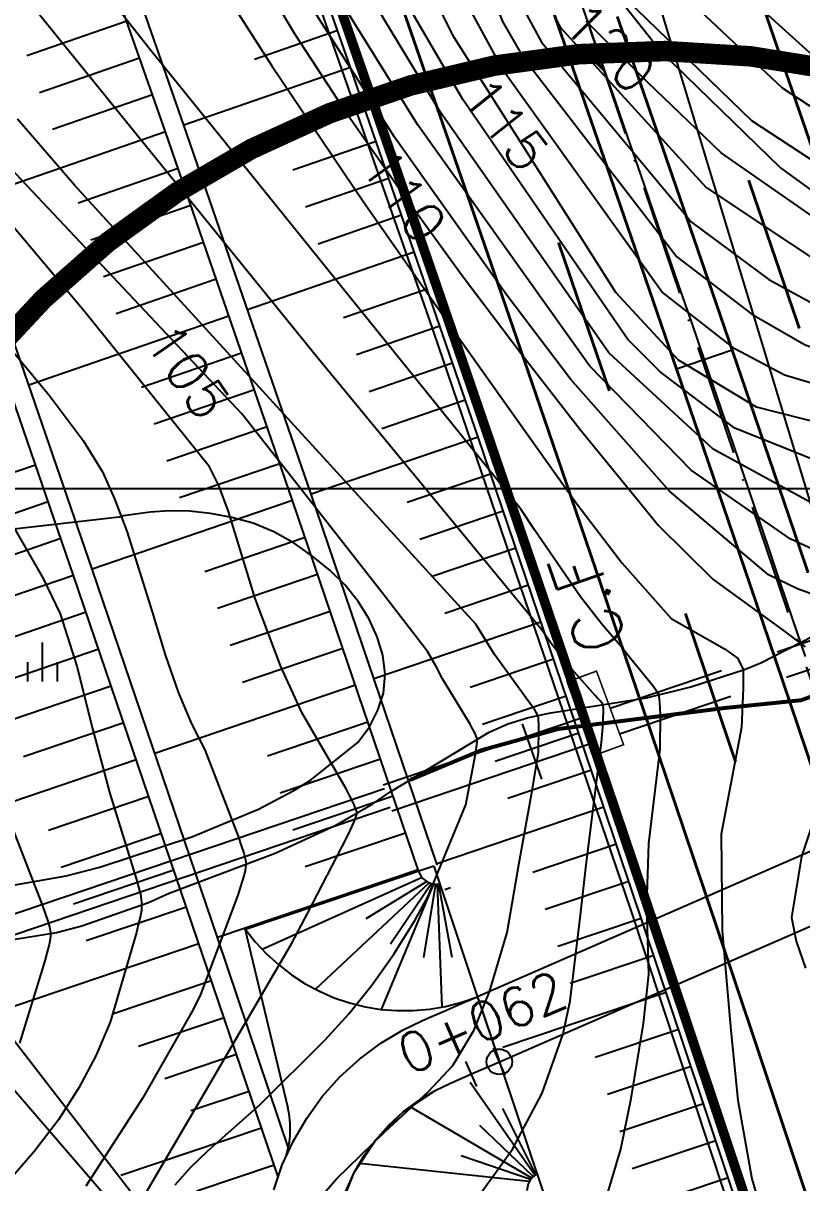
# Model space of a CAD drawing. Extents: x 217521 to 218543, y 254603 to 255798.
# Drawn here: x 217821.9 to 217861.7, y 255410.5 to 255469.7 of the extents above; entities that cross this region are included whole.
import ezdxf
from ezdxf.enums import TextEntityAlignment as Align

# ---------------------------------------------------------------- set-up
doc = ezdxf.new("R2010")
doc.units = 0
doc.header["$LTSCALE"] = 12
doc.header["$MEASUREMENT"] = 0
for name, pattern in [('A-DASHD01', [0.75, 0.5, -0.25]), ('A-ISONS10', [0.7086600000000001, 0.47244, -0.11811, 0, -0.11811]), ('CONTIN', [1000.001, 1000, -0.001]), ('DASHED', [0.75, 0.5, -0.25]), ('HIDDENX2', [0.75, 0.5, -0.25])]:
    doc.linetypes.add(name, pattern=pattern)
doc.layers.get('0').update_dxf_attribs({"linetype": 'CONTINUOUS'})
for name, color, linetype in [('BA003', 166, 'CONTINUOUS'), ('CA-ALGN-CNTR-광양', 2, 'CONTINUOUS'), ('CA-ALGN-CNTR-부체10', 2, 'CONTINUOUS'), ('CA-ALGN-STSM-광양', 2, 'CONTINUOUS'), ('CA-ALGN-STSM-부체10', 2, 'CONTINUOUS'), ('CA-ALGN-SUBL-광양', 1, 'CONTINUOUS'), ('CA-ALGN-TEXT-부체10', 3, 'CONTINUOUS'), ('CA-BORD-ROAD', 7, 'CONTINUOUS'), ('CA0011', 42, 'CONTINUOUS'), ('CAA001', 252, 'CONTINUOUS'), ('CAA002', 251, 'CONTINUOUS'), ('CD-BOXC-BOTH', 4, 'CONTINUOUS'), ('CD-BOXC-PATH', 4, 'CONTINUOUS'), ('CD-CHNL-DRIV', 3, 'CONTINUOUS'), ('CD-DRAN-CHMB', 3, 'CONTINUOUS'), ('CD-DRAN-PIPD', 3, 'A-DASHD01'), ('CD-DRAN-WALL', 4, 'CONTINUOUS'), ('CD-SDLM-TYP3', 4, 'H-DICHM03'), ('CD-SDLV-TYP1', 4, 'H-DICHV01'), ('CD-TEXT', 3, 'CONTINUOUS'), ('CE-SLOP-BORD', 4, 'CONTINUOUS'), ('CE-SLOP-FILL', 1, 'CONTINUOUS'), ('CM-LANE-WHIC', 7, 'CONTINUOUS'), ('CM-LANE-WHID', 7, 'A-DASHD01'), ('CM-SFTY-GRAL', 3, 'E-FACLN05'), ('CM-SFTY-GWAL', 4, 'A-ISONS10'), ('CV-GRID-LINE', 1, 'CONTINUOUS'), ('CZ-HIDL', 2, 'A-DASHD01'), ('DA001', 36, 'DASHED'), ('DAA002', 74, 'CONTINUOUS'), ('ZD002', 29, 'CONTINUOUS')]:
    doc.layers.add(name, color=color, linetype=linetype)
doc.styles.add('GHS', font='ROMANS', dxfattribs={"bigfont": 'WHGTXT.SHX'})
doc.styles.add('GTXT', font='romans.shx', dxfattribs={"bigfont": 'whgtxt.shx'})
doc.styles.add('RP2', font='ROMANS.shx', dxfattribs={"width": 0.9099999999999999, "height": 0.006200012400025, "bigfont": 'whgtxt.shx'})
doc.styles.get("Standard").update_dxf_attribs({"font": 'txt.shx', "bigfont": 'WHGTXT.SHX'})
doc.linetypes.add('E-FACLN05', pattern='A,1,[23,kscals.shx,S=0.075,R=0,X=0,Y=0],1', length=2)
doc.linetypes.add('H-DICHM03', pattern='A,0.9,[32,kscals.shx,S=0.1,R=0,X=0,Y=0],-0.333333,["M3",STANDARD,S=0.2,R=0,X=0,Y=-0.1],-0.416667', length=1.649999999999999)
doc.linetypes.add('H-DICHM03R', pattern='A,0.9,[32,kscals.shx,S=0.1,R=0,X=0,Y=0],-0.666667,["M3",STANDARD,S=0.2,R=180,X=0,Y=0.1],-0.083333', length=1.649999999999999)
doc.linetypes.add('H-DICHV01', pattern='A,0.9,[32,kscals.shx,S=0.1,R=360,X=0,Y=0],-0.333333,["V1",STANDARD,S=0.2,R=360,X=0,Y=-0.1],-0.416667', length=1.649999999999999)

# ---------------------------------------------------------------- blocks, each defined once
blk = doc.blocks.new('DAA002')
at = {"layer": 'DAA002'}
for points in [[(0, 1), (0, -1)], [(-0.75, 0), (-0.75, -1)], [(0.75, 0), (0.75, -1)]]:
    blk.add_lwpolyline(points, dxfattribs=at)
blk = doc.blocks.new('CASTAMS')
blk.add_line((0, -1.5), (0, 1.5))
at = {"style": 'GTXT', "flags": 1}
for tag, p in [('STA_DST', (0, -3.624746947281124)), ('XSEC_DAT', (0, -6.854719476030254))]:
    blk.add_attdef(tag, text='', height=2.5, dxfattribs=at).set_placement(p, align=Align.MIDDLE)
blk = doc.blocks.new('CDCBAS1')
at = {"const_width": 0.02}
blk.add_lwpolyline([(0, 0), (1, 0), (1, 1), (0, 1)], close=True, dxfattribs=at)
blk = doc.blocks.new('CASTAMM')
blk.add_line((0, -1.5), (0, 1.5))
blk.add_circle((0, 0), 1.3)
at = {"style": 'GTXT', "flags": 1}
for tag, p in [('STA_DST', (0, -3.624746947281124)), ('XSEC_DAT', (0, -6.854719476030254))]:
    blk.add_attdef(tag, text='', height=2.5, dxfattribs=at).set_placement(p, align=Align.MIDDLE)

msp = doc.modelspace()

# ---------------------------------------------------------------- linework, layer by layer
at = {"layer": 'BA003', "const_width": 0.2, "elevation": -159}
msp.add_lwpolyline([(217841.6779397767, 255431.0950779103), (217845.2996924023, 255432.6073023778), (217849.2314008767, 255433.6932801682), (217857.7196279484, 255434.7642352737), (217861.615913216, 255435.160850895), (217865.8920197136, 255436.7203751858), (217869.9281677085, 255438.4255765369), (217874.3931996814, 255440.0228076268), (217879.0737688915, 255441.9290877256), (217881.6169141034, 255443.0290680253), (217885.4195236522, 255444.9334308834), (217888.7041918499, 255447.0581461839), (217890.6445209741, 255448.0287447632), (217893.3360357035, 255448.7860487301), (217895.1250151331, 255448.868517007)], dxfattribs=at)
at = {"layer": 'BA003', "elevation": -159}
msp.add_lwpolyline([(217820.998928297, 255422.8848884847), (217823.634363297, 255423.3063284846), (217824.926773297, 255423.6507414846), (217828.3407322969, 255424.8475854846), (217829.3937482969, 255425.3118354846), (217834.787295297, 255427.3494134847), (217837.856540297, 255428.7709144846), (217839.770757297, 255429.8744554846), (217840.638315297, 255430.4671894847), (217845.7062642969, 255433.5280124846), (217846.6633672969, 255433.9625004846), (217847.7110352969, 255434.2875894846), (217848.846979297, 255434.5106564847), (217853.732926297, 255435.2907154846), (217855.987518297, 255435.8447194847), (217858.728044297, 255436.7355384846), (217859.553614297, 255437.0725944846), (217862.937321297, 255438.8100574846)], dxfattribs=at)
at = {"layer": 'CA-ALGN-CNTR-광양', "elevation": -159}
msp.add_lwpolyline([(217861.8383222969, 255437.3922904846), (217861.1966022969, 255439.2865504846), (217860.5540922969, 255441.1805304846), (217859.9107922969, 255443.0742504845), (217859.2667122969, 255444.9677004845), (217858.6218322969, 255446.8608804845), (217857.9761722969, 255448.7537904845), (217857.3297122969, 255450.6464404845), (217856.6824722969, 255452.5388104845), (217856.0344422968, 255454.4309204846), (217855.3856222969, 255456.3227504845), (217854.7360222969, 255458.2143104845), (217854.0856222969, 255460.1056104846), (217853.4344422969, 255461.9966304846), (217852.7824722969, 255463.8873804845), (217852.1297122969, 255465.7778504846), (217851.4761722969, 255467.6680604845), (217850.8218322968, 255469.5579904846), (217850.1667122969, 255471.4476504846)], dxfattribs=at)
at = {"layer": 'CA-ALGN-CNTR-부체10', "elevation": -159}
msp.add_lwpolyline([(217838.0892122969, 255409.2061504846), (217838.8294422969, 255411.0605304846), (217839.923322297, 255412.7308904846), (217841.3272522969, 255414.1506404846), (217842.985252297, 255415.2631604846), (217843.700382297, 255415.6097104846), (217844.8048922969, 255416.0917504846), (217846.225372297, 255416.7116904846), (217846.2254022969, 255416.7117004846)], dxfattribs=at)
at = {"layer": 'CA-ALGN-SUBL-광양', "linetype": 'Continuous', "elevation": -159}
msp.add_lwpolyline([(217903.4319709328, 255308.7264660488), (217833.3843980504, 255540.0851085741)], dxfattribs=at)
at = {"layer": 'CA-BORD-ROAD', "const_width": 0.5, "elevation": -159}
msp.add_lwpolyline([(217859.0064822969, 255409.0511304845), (217858.3765722969, 255410.9442104845), (217857.7458722969, 255412.8370204846), (217857.1143822969, 255414.7295704845), (217856.4821022969, 255416.6218604846), (217856.1656722969, 255417.5679104845), (217855.8490422969, 255418.5138904845), (217855.2151922969, 255420.4056504846), (217854.5805422968, 255422.2971404845), (217853.9451222969, 255424.1883704846), (217853.3089022969, 255426.0793404845), (217852.6718922969, 255427.9700404845), (217852.0341022969, 255429.8604704845), (217851.3955222969, 255431.7506404846), (217850.7561522969, 255433.6405404845), (217850.1160022969, 255435.5301804846), (217849.4750622969, 255437.4195504846), (217848.8333322969, 255439.3086504846), (217848.1908122969, 255441.1974904845), (217847.5475122969, 255443.0860504845), (217846.9034222969, 255444.9743504845), (217846.2585422969, 255446.8623804845), (217845.6128722969, 255448.7501404846), (217844.9664222969, 255450.6376304846), (217844.3191922969, 255452.5248604845), (217843.6711622969, 255454.4118104845), (217843.0223622969, 255456.2984904845), (217842.3727622969, 255458.1849004846), (217841.7223822969, 255460.0710504845), (217841.0712122969, 255461.9569104845), (217840.4192622969, 255463.8425104845), (217839.7665222969, 255465.7278404846), (217839.1130022969, 255467.6128904846), (217838.4586922969, 255469.4976804846), (217837.8035922969, 255471.3821904845)], dxfattribs=at)
at = {"layer": 'CA-BORD-ROAD', "elevation": -159}
msp.add_lwpolyline([(217834.7211171325, 255410.1739374274), (217835.1582777942, 255411.4510510111), (217835.7207469761, 255412.6781496919), (217836.4029184634, 255413.8429661155), (217837.1979593565, 255414.9338600462), (217838.0979474431, 255415.9399387998), (217839.0938935689, 255416.8511574582), (217840.1758196836, 255417.6583650619), (217841.317492123, 255418.3442772478), (217842.2366152181, 255418.7896817313), (217842.4883589334, 255418.8995575236), (217843.4049110223, 255419.2995629862), (217844.3214362389, 255419.6995645328), (217844.9694646357, 255419.9823785827), (217845.1186060823, 255420.0320923499)], dxfattribs=at)
at = {"layer": 'CA-BORD-ROAD', "linetype": 'CONTIN', "elevation": -159}
msp.add_lwpolyline([(217837.5716859336, 255406.4380695748), (217837.7011322969, 255407.2458004846), (217837.826322297, 255408.0269704847), (217837.8615222969, 255408.2328404846), (217838.0892122969, 255409.2061504846), (217838.4129322969, 255410.1518604846), (217838.8294422969, 255411.0605304846), (217839.3345922969, 255411.9230804847), (217839.923322297, 255412.7308904846), (217840.589762297, 255413.4758904846), (217841.3272522969, 255414.1506404846), (217842.128422297, 255414.7483804847), (217842.985252297, 255415.2631604846), (217843.700382297, 255415.6097104846), (217843.8883722969, 255415.6917604846), (217844.8048922969, 255416.0917504846), (217845.7214122969, 255416.4917504846), (217846.225372297, 255416.7116904846), (217846.2254022969, 255416.7117004846)], dxfattribs=at)
at = {"layer": 'CAA001'}
for points, elevation in [([(217833.8060814844, 255472.4841427659), (217835.792207047, 255469.1502966096), (217838.2554404845, 255465.3720260159), (217841.195781797, 255461.1493309846), (217844.3321805469, 255456.8340466409), (217847.3835862969, 255452.7780081096), (217850.349999047, 255448.9812153909), (217853.2314187969, 255445.4436684846), (217854.3421625686, 255444.0782510186), (217857.1222337404, 255441.3156925605), (217860.6741975461, 255438.7473477158), (217861.8220352789, 255437.886946419)], -49), ([(217877.7818241659, 255407.9569675433), (217879.8858356271, 255420.0884902523), (217880.5710199975, 255425.9093302518), (217882.455180579, 255435.8388894724), (217883.9968695215, 255440.9749178914), (217884.8533740936, 255444.5701411237), (217885.0246701862, 255446.7957578908), (217885.0246701862, 255447.9941489392), (217884.682078001, 255448.3365630773), (217883.9968695215, 255448.5077617985), (217881.7699962086, 255448.5077617985), (217878.5152981218, 255447.9941489392), (217866.5120925019, 255448.2886016252), (217859.3481212394, 255450.120191962), (217855.359875663, 255452.5117649694), (217852.1692840239, 255455.9662593135), (217847.1175320104, 255463.9381526425), (217843.9269403712, 255468.9870122957), (217842.3316566062, 255472.1757763056)], -44), ([(217865.9114738739, 255457.2609684253), (217857.534986455, 255463.0912582469), (217853.7954758241, 255466.6791186321), (217850.6542840011, 255469.818496469)], -39), ([(217829.6871381719, 255410.4312449847), (217830.4670137656, 255411.3161791097), (217831.3519722969, 255412.1689904847), (217834.0224722969, 255414.5379904846), (217837.3260877969, 255417.8119254846), (217838.5529792032, 255419.1601677346), (217839.7255379219, 255420.6264594846), (217840.8437639532, 255422.2108007346), (217841.907657297, 255423.9131914846), (217842.5776717921, 255425.1351318711), (217844.523259374, 255429.8236513602), (217845.0147055825, 255432.4125545299), (217845.0458661512, 255432.6301377968), (217845.0826853312, 255432.8872443529), (217845.0925119162, 255433.0361543554), (217845.0919313338, 255433.1336626563), (217845.0915160616, 255433.2018670494), (217845.0675241271, 255433.2678114411), (217845.0332114486, 255433.3620840454), (217844.9704758671, 255433.5022211824), (217844.8430055938, 255433.7370804995), (217844.7351291722, 255433.9358359628), (217843.3351451221, 255436.2575562711), (217843.0012793582, 255436.8857463035), (217842.5694336648, 255437.6475084054), (217840.3855594079, 255440.4702205886), (217836.5284684795, 255445.3958998483), (217833.0924926517, 255449.778512439), (217820.4688988337, 255463.1796458059)], -54), ([(217862.7785817522, 255430.6213855553), (217861.6307440193, 255427.1797970637), (217861.1257122962, 255424.0760466804), (217861.362097172, 255422.8705466721), (217861.831547797, 255421.4814564846)], -49)]:
    msp.add_lwpolyline(points, dxfattribs=dict(at, elevation=elevation))
at = {"layer": 'CAA002'}
for points, elevation in [([(217838.8510440216, 255542.1408745055), (217839.506895606, 255539.9506686419), (217841.6699351782, 255530.236689494), (217843.8600264225, 255510.0822586795), (217844.8084936499, 255506.1965700223), (217844.9050600782, 255505.7613564784), (217845.6912510126, 255502.9199610839), (217846.6306714345, 255499.9702478315), (217847.1525544098, 255498.1204620161), (217850.7966094731, 255489.2065891763), (217851.3106756905, 255488.0790788801), (217857.4754028994, 255472.368589408), (217862.2119652537, 255468.063414752), (217867.0184058596, 255464.9441413052), (217871.7247545514, 255463.5290521447), (217880.5292603969, 255461.6555330791), (217893.4947257455, 255459.8437818762), (217897.7241762825, 255457.8018227555), (217901.0393916188, 255454.9588145473), (217901.1589601598, 255454.7648050466), (217904.8730590583, 255449.6845985706)], -36), ([(217836.2492399279, 255541.1624500301), (217836.705151768, 255539.2895241092), (217841.6005600506, 255510.6014681859), (217842.6214765432, 255506.6480132548), (217842.953551125, 255505.3231103503), (217843.8499386067, 255502.2942222116), (217844.8854323235, 255499.17972338), (217845.4547476488, 255497.3089298812), (217849.09840875, 255488.4522647828), (217849.5405546321, 255487.4646761362), (217853.7499286632, 255474.8463811902), (217855.0770478528, 255471.6680553937), (217860.6529723208, 255466.4060292503), (217866.9984458265, 255462.258505193), (217875.6564923073, 255459.7961490942), (217892.2888242632, 255456.9995390569), (217896.5391795795, 255455.148993982), (217899.5545135707, 255452.9551023413), (217903.0483676823, 255448.4411789528), (217903.7118754236, 255447.1148813897)], -37), ([(217828.4080295163, 255538.2137144964), (217835.2702357551, 255506.8065709253), (217837.7723403661, 255498.6009344851), (217838.1257357089, 255497.8931261156), (217839.3630810147, 255494.1419530535), (217843.2460751563, 255483.7678074976), (217845.3091178136, 255476.320865655), (217847.5210162798, 255470.3121044223), (217848.3770971322, 255468.7452254067), (217856.0268238104, 255459.5503598047), (217859.9755374792, 255456.6320593879), (217864.7189270726, 255454.0383397726), (217879.1649527171, 255451.2669746266), (217886.6057170887, 255450.2915612923), (217886.9791335799, 255450.1726152786), (217890.6866058738, 255449.239889273), (217891.3561853993, 255448.9530888407), (217891.9301192949, 255448.188287688), (217892.0771420625, 255446.5677533542), (217891.7632490529, 255443.5803710283), (217888.5639532187, 255428.1442587489), (217882.6051617508, 255407.5888472581)], -41), ([(217829.5226834911, 255538.632886998), (217829.5697983541, 255538.3407281069), (217836.5788138778, 255507.1440751131), (217837.4405484001, 255504.0606850128), (217838.6943426358, 255500.370864522), (217839.5107973242, 255498.5223392727), (217844.5920018769, 255484.7895676544), (217846.7447406013, 255476.5067783837), (217848.6525704212, 255470.8313057828), (217849.3287174461, 255469.5061063859), (217856.7809051327, 255461.3208090259), (217865.3152004732, 255455.649654099), (217879.3815042489, 255452.3579165224), (217887.1898314203, 255451.000296387), (217889.7549050721, 255450.1777728206), (217892.4083775023, 255449.5266897053), (217893.4605696054, 255449.239889273), (217894.1301491308, 255448.9530888407), (217894.3214704488, 255448.7618885525), (217894.4171160786, 255448.3794879761), (217894.7997286562, 255447.3279030869), (217893.9542962397, 255442.5638354907), (217890.9142375288, 255427.2343083778), (217884.2129409457, 255407.4661404964)], -40), ([(217827.0549630957, 255537.7048855243), (217833.4952454913, 255508.5648293719), (217837.1118247965, 255496.6842769301), (217843.873495026, 255476.1349529263), (217846.3894621384, 255469.7929030616), (217847.4254768184, 255467.9843444275), (217855.2727424881, 255457.7799105837), (217859.1016911365, 255454.8600324139), (217861.7928173487, 255453.3100157387), (217864.1226536719, 255452.4270254463), (217866.6906658053, 255451.7280541626), (217880.7855318882, 255449.8781892798), (217884.7194883515, 255449.9402281118), (217887.9126421423, 255449.3354894171), (217888.8691585572, 255448.8574886966), (217889.347446823, 255448.3794879761), (217889.8257050304, 255446.7543022223), (217889.5689564662, 255444.5922034172), (217880.314170317, 255403.9527355755)], -42), ([(217878.8721322205, 255404.3913665767), (217882.2517986092, 255422.1956860361), (217886.6206733581, 255441.9106613101), (217886.9560956691, 255447.423503231), (217886.7647743511, 255448.2838878321), (217886.3821617735, 255448.8574886966), (217885.8082278779, 255449.0486889848), (217883.8904559797, 255449.1520945679), (217879.8538336355, 255448.9682699133), (217866.6013791536, 255450.0083278939), (217860.7689521494, 255451.7501027673), (217858.2278447939, 255453.0880054398), (217854.5186611658, 255456.0094613626), (217846.4738565046, 255467.2234634483), (217844.3121142817, 255471.2059323779), (217836.4789495605, 255493.2530187629), (217835.6273965096, 255495.8885522494), (217832.4410158295, 255507.0526579931), (217825.7079515322, 255537.1983335185)], -43), ([(217875.6257989546, 255408.3985276973), (217877.0003791736, 255418.9172079269), (217876.9554980698, 255424.7444315984), (217876.6052978664, 255426.5862562663), (217878.1415739939, 255436.1339900721), (217878.9815079491, 255439.1504893219), (217879.3513663482, 255444.316415069), (217879.2557207184, 255445.8460006787), (217878.9687537706, 255446.2284012551), (217878.0122072974, 255446.6108018314), (217876.0058149551, 255446.3218563737), (217865.3635711372, 255446.1927133683), (217858.2358551281, 255449.0483455199), (217854.4355409085, 255451.9184283327), (217852.7850224092, 255453.5671320632), (217844.3629111808, 255465.8222016753), (217840.8251541381, 255471.9040649821), (217834.1236871202, 255489.8248443777), (217832.9715661964, 255492.1729629559), (217830.6716097409, 255500.0695432986), (217829.2517245591, 255505.2542962097), (217822.5591984781, 255536.0142255135)], -45), ([(217871.6035247613, 255400.9574255195), (217871.3960114496, 255415.3762683672), (217868.9446375897, 255424.6012796728), (217868.6738536042, 255427.9401082955), (217869.2516286411, 255433.9783953537), (217869.6898351694, 255439.1537568509), (217869.211576962, 255440.6833424606), (217868.6376430663, 255441.4481436134), (217867.8724179111, 255441.6393439016), (217866.2479952403, 255441.9586279784), (217865.8641491453, 255441.9637325726), (217863.1853311748, 255442.4041450543), (217861.0656191878, 255443.3916674457), (217856.0113229055, 255446.9046526357), (217850.8259075406, 255452.2233719068), (217842.0442611607, 255464.5414400878), (217837.8121492019, 255471.3606423349), (217830.7435049649, 255488.1982874574), (217829.0297941469, 255492.0995081472), (217827.8602378797, 255494.9798180907), (217826.5729692256, 255498.9877800517), (217824.9467846464, 255504.1439801928), (217824.0754579804, 255507.0356580002), (217818.6812244848, 255534.5558894769)], -47), ([(217851.7025641172, 255409.8470235212), (217852.4157926942, 255412.2531862256), (217852.9507159126, 255414.8375842729), (217853.5747918104, 255418.6696217067), (217853.8422522291, 255421.1649004798), (217853.7530995499, 255424.729586502), (217853.8422522291, 255427.8486873724), (217854.4297850208, 255432.6631727999), (217854.4396052429, 255434.4506131643), (217854.4285993854, 255434.7266006308), (217854.4155923674, 255435.0527199533), (217854.3938491612, 255435.2389838799), (217854.3709418505, 255435.3593556099), (217854.354907479, 255435.4435502604), (217854.3329678635, 255435.484636119), (217854.3015940558, 255435.5433701852), (217854.2472491297, 255435.6295807004), (217854.1414979089, 255435.7719722526), (217854.0520023083, 255435.8924744524), (217852.9146835217, 255437.2870015118), (217852.4840538736, 255437.8347940087), (217851.4484210135, 255439.0362157829), (217850.3596919261, 255440.4396713295), (217848.0229450695, 255443.852683739), (217847.32558718, 255444.9069166665), (217833.0929266179, 255462.5632369132), (217828.3801745141, 255468.3947288323), (217824.7335085352, 255473.0487996264)], -51), ([(217826.880288754, 255407.7815320276), (217831.268987172, 255415.2656581722), (217835.6347106954, 255422.7604454846), (217836.4442077064, 255424.2787040783), (217838.4708741947, 255428.1872746113), (217838.6249692807, 255428.5206269442), (217838.8070526674, 255428.9145324068), (217838.8941062745, 255429.1481804666), (217838.939881248, 255429.3045365096), (217838.9718849126, 255429.4139076836), (217838.9343216411, 255429.5233501735), (217838.8805983775, 255429.6798071042), (217838.781400638, 255429.9127359223), (217838.5783384061, 255430.3037812121), (217838.4064894132, 255430.6347129369), (217836.1685126975, 255434.5046441789), (217835.0839703282, 255436.8796918753), (217833.7771567188, 255440.3523768831), (217832.4063538282, 255444.7844341253), (217831.9228140318, 255446.1111601158), (217831.4486108822, 255447.0759371412), (217825.0692295893, 255454.9929777208), (217817.8879091229, 255463.5159325859), (217811.8286323087, 255472.2631788125)], -55), ([(217873.4697737433, 255408.8400878511), (217874.1149227201, 255417.7459256015), (217873.8594835278, 255419.3937280391), (217872.8705182652, 255423.3082750565), (217871.9139717919, 255426.749863548), (217871.9139717919, 255428.9486501664), (217871.7942193755, 255435.8077851992), (217871.8898950636, 255437.337370809), (217872.3681532711, 255439.3449571391), (217873.1333784263, 255441.5437437575), (217873.1333784263, 255442.5953453425), (217872.9420871667, 255443.1689295113), (217871.8898950636, 255443.6469302317), (217868.444733786, 255444.0560020516), (217864.2150497724, 255444.0968251115), (217857.1235890168, 255447.9764990778), (217851.8054649749, 255452.895251985), (217843.2035861708, 255465.1818208816), (217839.31865167, 255471.6323536585)], -46), ([(217832.309365161, 255471.1583123518), (217834.6294275689, 255467.5316790378), (217839.2998234055, 255460.5870243215), (217843.6999741717, 255454.2934794664), (217850.1845129386, 255445.1912084719), (217852.4943658956, 255442.1572957199), (217854.9849036945, 255439.3241196043), (217857.7089124966, 255437.7913462749), (217858.378492022, 255437.3133455544), (217858.6654589698, 255436.7397446899), (217858.6654589698, 255435.7837599447), (217858.56981334, 255433.7761736146), (217857.5469642095, 255428.326464653), (217857.5867099964, 255423.392829444), (217858.0324805355, 255418.3131526237), (217858.3890936336, 255414.7484666014), (217859.1023245915, 255410.7381954274), (217859.993860908, 255407.7082122284)], -50), ([(217869.7649327263, 255405.6562371748), (217868.6537372015, 255414.3110078517), (217865.3916619871, 255422.9226673131), (217864.8528421871, 255425.670505013), (217864.7081314731, 255428.6170343101), (217865.0893571869, 255435.1192848375), (217865.3612542241, 255436.835344834), (217865.0742872763, 255438.6517475718), (217864.0220951732, 255439.703332461), (217863.256870018, 255440.1813331814), (217861.4394227013, 255440.8505341901), (217859.9581116082, 255441.5602512476), (217854.8990567941, 255445.8328061937), (217849.8463501063, 255451.5514918286), (217846.614988341, 255455.8352630958), (217840.8849361507, 255463.9010592941), (217836.3056467338, 255471.0889310113)], -48), ([(217852.6786928063, 255470.9675213794), (217859.0939793879, 255464.7486437486), (217866.9784857934, 255459.5728690808), (217875.2433396332, 255457.164423299), (217891.0829227809, 255454.1552962377), (217895.3541828763, 255452.4961652085), (217897.7877239804, 255451.0781251604), (217899.3364034718, 255449.7051677948), (217899.8340493069, 255448.7104321005), (217900.0828722245, 255447.5499238197), (217899.5400360026, 255443.6921723159), (217898.8806965678, 255441.9094926377), (217895.6458173494, 255427.1817701304), (217891.5189122462, 255416.2430274762), (217891.1852628782, 255415.0166009159), (217889.0508401719, 255408.5550610846)], -38), ([(217844.3919563222, 255408.7776178748), (217846.8882599131, 255412.2531862256), (217848.4038745082, 255415.1049356844), (217849.4737185642, 255418.1349188835), (217849.8303340431, 255419.8281434218), (217850.3652572616, 255424.1948836788), (217850.6327176803, 255426.6010463832), (217851.0784882195, 255430.1657324054), (217851.4356955108, 255433.0099131862), (217851.517536855, 255433.9805662332), (217851.5278005521, 255434.245194881), (217851.5399266936, 255434.5578922579), (217851.5331704756, 255434.7375681515), (217851.520339477, 255434.854349317), (217851.5113535538, 255434.9360334112), (217851.4806154083, 255434.9791722187), (217851.4366624118, 255435.0408395862), (217851.3627931107, 255435.1301457551), (217851.2227493443, 255435.2753176444), (217851.1042327243, 255435.3981726031), (217849.8042716565, 255436.878742532), (217848.9127349994, 255437.9927047286), (217848.3562819071, 255438.7907665402), (217836.9080196908, 255452.6945505751), (217822.5452341026, 255470.4132676064)], -52), ([(217837.3774405219, 255410.1150553909), (217837.9247647181, 255410.7317598173), (217840.3800381361, 255413.1443581318), (217842.6088813083, 255415.1940517531), (217843.8570331038, 255416.5308104139), (217844.9268795406, 255418.3131526237), (217845.7292631779, 255420.2737301762), (217846.6207994943, 255423.3037117725), (217847.244875392, 255426.8683977948), (217847.8689512898, 255430.3439661456), (217848.2158338389, 255432.4813634148), (217848.2387218148, 255433.7668846928), (217848.2340102054, 255433.9378716951), (217848.2284415171, 255434.1399177164), (217848.2163969797, 255434.2554259523), (217848.2031293238, 255434.3301398267), (217848.193841927, 255434.3823989352), (217848.1598998497, 255434.4455994465), (217848.1113625048, 255434.5359473572), (217848.0273441902, 255434.6685306512), (217847.8639436406, 255434.8874562942), (217847.7256603221, 255435.0727272639), (217845.9706666499, 255437.5025618108), (217845.0231005855, 255439.0352335419), (217824.5646474751, 255461.4414962772), (217821.6472375424, 255464.8058166118)], -53), ([(217820.757590669, 255453.7461639114), (217823.258658504, 255450.7314082854), (217825.0021758019, 255448.4232236067), (217825.9881425626, 255446.8216098753), (217826.6014751925, 255445.4383553567), (217827.2270900977, 255443.7852483166), (217828.5151667345, 255439.6694766722), (217829.1758077189, 255437.4834865823), (217829.8450894845, 255435.5809930003), (217830.5230120314, 255433.9619959261), (217831.2095753594, 255432.6264953596), (217832.9196200067, 255428.1729956935), (217833.0452713582, 255427.795433514), (217833.193744009, 255427.3492878818), (217833.2592526947, 255427.0871843197), (217833.2896517191, 255426.9132938871), (217833.3108986695, 255426.7916593226), (217833.288129948, 255426.6534605496), (217833.2555521437, 255426.4558894348), (217833.1841158545, 255426.1578767349), (217833.0205900852, 255425.6502030264), (217832.8821993022, 255425.2205711067), (217830.9912832449, 255420.1503933857), (217830.5872671836, 255419.3505259065), (217828.0381141875, 255414.8672236878), (217825.1427007657, 255410.3715338323)], -56), ([(217821.1986720645, 255444.4481421829), (217822.9656514029, 255441.3807485928), (217823.836383711, 255439.5655420432), (217824.673562713, 255436.8970948118), (217825.4946645469, 255433.6482052346), (217826.3586289688, 255430.3980595042), (217827.7082982404, 255426.0624842646), (217827.8043666248, 255425.6961111159), (217827.9178827709, 255425.2631871674), (217827.9639442684, 255425.0101902087), (217827.982096357, 255424.8431469028), (217827.9947775474, 255424.7263028722), (217827.9836079069, 255424.6031001262), (217827.9676155793, 255424.4269658102), (217827.9238521598, 255424.1598541592), (217827.8124503701, 255423.7021312298), (217827.7181711893, 255423.3147712539), (217826.3785234114, 255418.7268793446), (217825.648815297, 255417.0098239846), (217824.7813668751, 255415.3781534846), (217823.7396411094, 255413.7558479846), (217822.5236380001, 255412.1429074846), (217821.133357547, 255410.5393319846)], -57), ([(217821.1140336534, 255429.3685753608), (217822.8828999221, 255424.8094759427), (217823.0308076063, 255424.3863737855), (217823.2055790282, 255423.886415874), (217823.2837960859, 255423.5923307417), (217823.320977267, 255423.397001237), (217823.3469661384, 255423.2603699774), (217823.333338515, 255423.1383682637), (217823.3138323697, 255422.9639514725), (217823.2648938124, 255422.6998476686), (217823.1449106157, 255422.2480313646), (217823.0433692151, 255421.8656700765), (217821.7482801215, 255417.6686572717)], -58)]:
    msp.add_lwpolyline(points, dxfattribs=dict(at, elevation=elevation))
at = {"layer": 'CD-BOXC-BOTH', "elevation": -159}
msp.add_lwpolyline([(217843.7319906188, 255425.5829967965), (217843.4472151433, 255425.488635166)], dxfattribs=at)
at = {"layer": 'CD-BOXC-PATH', "elevation": -159}
msp.add_lwpolyline([(217879.046815298, 255431.0357726217), (217877.9238472969, 255434.3644754846), (217845.1115942027, 255420.029755059), (217846.226154514, 255416.7119512234), (217879.0468153023, 255431.0357726088)], dxfattribs=at)
at = {"layer": 'CD-CHNL-DRIV', "elevation": -159, "flags": 128}
for points in [[(217814.1966818711, 255421.791583889), (217840.366136581, 255430.650980583)], [(217814.8307941012, 255420.9505055165), (217840.6662655452, 255429.6968356497)]]:
    msp.add_lwpolyline(points, dxfattribs=at)
at = {"layer": 'CD-DRAN-CHMB'}
for p, q in [((217840.3076114331, 255430.8370388449, -159), (217850.3615558212, 255434.2409180573, -159)), ((217840.7390615091, 255429.515608624, -159), (217850.8308414309, 255432.9361556328, -159))]:
    msp.add_line(p, q, dxfattribs=at)
at = {"layer": 'CD-DRAN-CHMB', "elevation": -159, "flags": 128}
msp.add_lwpolyline([(217848.395218296, 255431.1275721738), (217847.4001670006, 255433.9577440625)], dxfattribs=at)
at = {"layer": 'CD-DRAN-PIPD'}
for p, q in [((217851.870329061, 255434.7510825055, -159), (217885.5786342657, 255446.1630727445, -159)), ((217852.3533092617, 255433.4495715747, -159), (217886.026000719, 255444.8470308475, -159))]:
    msp.add_line(p, q, dxfattribs=at)
at = {"layer": 'CD-DRAN-WALL'}
msp.add_lwpolyline([(217842.8779465963, 255426.6905012998), (217844.9830669812, 255420.4156956949), (217846.3504096197, 255416.3388564357), (217848.4545298453, 255410.0637153782)], dxfattribs=at)
at = {"layer": 'CD-SDLM-TYP3', "linetype": 'H-DICHM03R', "elevation": -159, "flags": 128}
msp.add_lwpolyline([(217837.0335170322, 255541.457382272), (217838.023199536, 255534.4295244728), (217839.0932562923, 255526.1005872659), (217839.2255618284, 255518.7562460739), (217839.7095872403, 255508.7457215322), (217839.1588421412, 255501.1391754854), (217839.8551207233, 255496.7004589356), (217841.4285660161, 255489.739858069), (217845.1808824025, 255481.7556280034), (217848.2152980941, 255476.1787399685), (217854.5064973732, 255468.2060307079), (217860.5612920002, 255462.3252523117), (217865.5671337622, 255458.6887548063), (217870.2033665993, 255455.6302568795), (217873.4280064542, 255453.4972503054), (217876.7710300177, 255452.3155115375)], dxfattribs=at)
at = {"layer": 'CD-SDLV-TYP1', "elevation": -159, "flags": 128}
msp.add_lwpolyline([(217832.5782358396, 255402.3778792997), (217819.8612084456, 255417.1139163181), (217813.8481966473, 255419.6688713804)], dxfattribs=at)
at = {"layer": 'CE-SLOP-BORD', "linetype": 'CONTIN'}
for p, q in [((217838.6406173784, 255467.4489571338, -159), (217832.0628873783, 255486.2824871338, -159)), ((217830.137762297, 255464.4992004845, -159), (217823.5723922969, 255483.2973404845, -159)), ((217829.1930022969, 255464.1714404846, -159), (217822.629012297, 255482.9656504845, -159)), ((217845.1398073784, 255448.5881671338, -159), (217838.6406173784, 255467.4489571338, -159)), ((217836.6247422969, 255445.6738704845, -159), (217830.137762297, 255464.4992004845, -159)), ((217835.6786222969, 255445.3500604846, -159), (217829.1930022969, 255464.1714404846, -159)), ((217824.5144122969, 255441.5290104845, -159), (217818.044802297, 255460.3039104845, -159)), ((217851.5603673784, 255429.7004771338, -159), (217845.1398073784, 255448.5881671338, -159)), ((217842.085772297, 255426.5018104845, -159), (217835.6786222969, 255445.3500604846, -159)), ((217843.0332322969, 255426.8216804845, -159), (217836.6247422969, 255445.6738704845, -159)), ((217834.9478633176, 255410.8363498044, -159), (217824.5144122969, 255441.5290104845, -159)), ((217842.8779465963, 255426.6905012998, -159), (217833.2867771922, 255423.4668869943, -159)), ((217842.1091947553, 255426.4321220092, -159), (217842.085772297, 255426.5018104845, -159)), ((217843.0573427856, 255426.7499450314, -159), (217843.0332322969, 255426.8216804845, -159)), ((217833.2497012216, 255423.5186570454, -159), (217835.4402981097, 255414.3655474668, -159)), ((217859.7893373784, 255405.1067671338, -159), (217857.9021673785, 255410.7861871338, -159))]:
    msp.add_line(p, q, dxfattribs=at)
at = {"layer": 'CE-SLOP-BORD', "linetype": 'CONTIN', "elevation": -159}
for points in [[(217835.5000688799, 255412.1967121139), (217831.8531922969, 255423.0471804846), (217825.4605322969, 255441.8528204846), (217818.9895722969, 255460.6316704846), (217812.440412297, 255479.3833804846), (217805.8131922969, 255498.1076504846), (217802.4703322969, 255507.4593904846), (217800.7916022969, 255512.1326404846), (217800.623462297, 255512.5998704846), (217799.1080022969, 255516.8041404846), (217797.588602297, 255521.0069904846), (217796.4041222969, 255524.2748904846), (217795.7942321127, 255525.9490948463)], [(217857.9021673785, 255410.7861871338), (217856.6401173784, 255414.5711571338), (217855.6915073785, 255417.4091871337), (217851.5603673784, 255429.7004771338)], [(217833.2337512583, 255402.5723063074), (217820.3983618379, 255419.1799047782)]]:
    msp.add_lwpolyline(points, dxfattribs=at)
at = {"layer": 'CE-SLOP-BORD', "linetype": 'CONTIN'}
for centre, radius, start, end in [((217843.0260677959, 255426.7416683049, -159), 0.9677164262801468, 198.6552401736556, 279.1831529630806), ((217841.399235214, 255429.3159180735, -159), 10.001156919139, 215.4265649690206, 291.8324764855059), ((217830.7584878906, 255413.2894396072, -159), 4.803889575356386, 342.6075224818345, 12.94452939026363), ((217848.6356336071, 255410.1246819968, -159), 1.000000281806164, 119.5532478239489, 198.4285010215792)]:
    msp.add_arc(centre, radius, start, end, dxfattribs=at)
at = {"layer": 'CE-SLOP-FILL', "linetype": 'CONTIN'}
for p, q in [((217827.223402297, 255469.8108004846, -159), (217822.1237022969, 255468.0351004845, -159)), ((217837.9828422969, 255469.3323904846, -159), (217833.731952297, 255467.8559104845, -159)), ((217827.8799022969, 255467.9311104846, -159), (217822.7795122969, 255466.1573904845, -159)), ((217838.6406222969, 255467.4490204845, -159), (217830.137762297, 255464.4992004845, -159)), ((217828.5364322969, 255466.0513204845, -159), (217823.4353722969, 255464.2795404846, -159)), ((217839.290532297, 255465.5629504845, -159), (217835.0384522969, 255464.0899304846, -159)), ((217829.1930022969, 255464.1714404846, -159), (217818.9895722969, 255460.6316704846, -159)), ((217839.9404522969, 255463.6768804846, -159), (217835.6877222969, 255462.2057204845, -159)), ((217829.841462297, 255462.2895604845, -159), (217824.7389622969, 255460.5219404846, -159)), ((217840.5903622969, 255461.7908104845, -159), (217836.337012297, 255460.3214804846, -159)), ((217830.489952297, 255460.4076204845, -159), (217825.386682297, 255458.6422204846, -159)), ((217841.2402822969, 255459.9047404846, -159), (217836.9863022969, 255458.4372104846, -159)), ((217831.1384622969, 255458.5256204846, -159), (217826.0344322969, 255456.7624204846, -159)), ((217841.890202297, 255458.0186604845, -159), (217833.3810122969, 255455.0871704845, -159)), ((217831.7869922969, 255456.6435604846, -159), (217826.6822122969, 255454.8825304845, -159)), ((217842.5401222969, 255456.1325804845, -159), (217838.2849222969, 255454.6685904846, -159)), ((217832.4355422969, 255454.7614504846, -159), (217822.2245122969, 255451.2436604845, -159)), ((217843.1900422969, 255454.2465004846, -159), (217838.934252297, 255452.7842504845, -159)), ((217833.0841222969, 255452.8792804846, -159), (217827.9778722969, 255451.1225004845, -159)), ((217843.8399722969, 255452.3604104845, -159), (217839.5835822969, 255450.8998704846, -159)), ((217833.732712297, 255450.9970504846, -159), (217828.6257522969, 255449.2423504846, -159)), ((217844.4898922969, 255450.4743204846, -159), (217840.2329222969, 255449.0154804845, -159)), ((217834.3813322969, 255449.1147704846, -159), (217829.2736622969, 255447.3621304846, -159)), ((217845.1398122969, 255448.5882304846, -159), (217836.6247422969, 255445.6738704845, -159)), ((217822.5730622969, 255447.1627104845, -159), (217817.4661022969, 255445.4080104846, -159)), ((217835.029972297, 255447.2324404845, -159), (217829.9216122969, 255445.4818204846, -159)), ((217845.7818822969, 255446.6994404846, -159), (217841.5238022969, 255445.2438304845, -159)), ((217823.2201422969, 255445.2849204846, -159), (217818.1124722969, 255443.5322704845, -159)), ((217835.6786222969, 255445.3500604846, -159), (217825.4605322969, 255441.8528204846, -159)), ((217846.4239422969, 255444.8106504846, -159), (217842.165312297, 255443.3566604845, -159)), ((217823.867252297, 255443.4070204846, -159), (217818.7588922969, 255441.6564004846, -159)), ((217836.3194922969, 255443.4647504845, -159), (217831.2098022969, 255441.7180204846, -159)), ((217847.0660022969, 255442.9218704846, -159), (217842.8068122969, 255441.4695304846, -159)), ((217824.5144122969, 255441.5290104845, -159), (217814.2963222969, 255438.0317704846, -159)), ((217836.9603322969, 255441.5795504846, -159), (217831.8499822969, 255439.8347504845, -159)), ((217847.7080622969, 255441.0330904845, -159), (217843.4482922969, 255439.5824504846, -159)), ((217825.1538722969, 255439.6478204846, -159), (217820.0441822969, 255437.9010904845, -159)), ((217837.6011322969, 255439.6944404846, -159), (217832.4901122969, 255437.9516304846, -159)), ((217848.3501122969, 255439.1443204846, -159), (217839.8293922969, 255436.2465104845, -159)), ((217825.7932622969, 255437.7668404845, -159), (217820.6829122969, 255436.0220504845, -159)), ((217838.2419122969, 255437.8094304846, -159), (217833.1301822969, 255436.0686604846, -159)), ((217848.9921722969, 255437.2555504846, -159), (217844.731202297, 255435.8084404845, -159)), ((217826.4325922969, 255435.8860704846, -159), (217821.3215622969, 255434.1432604845, -159)), ((217838.8826422969, 255435.9245404845, -159), (217828.6577822969, 255432.4471704845, -159)), ((217849.6342222969, 255435.3667904846, -159), (217845.3726322969, 255433.9215204846, -159)), ((217839.5233522969, 255434.0397504846, -159), (217834.410182297, 255432.3032204846, -159)), ((217827.0718522969, 255434.0055204846, -159), (217821.9601222969, 255432.2647404846, -159)), ((217850.276272297, 255433.4780304846, -159), (217846.0140422969, 255432.0346504845, -159)), ((217827.7110322969, 255432.1251904845, -159), (217817.4861622969, 255428.6478304846, -159)), ((217840.164012297, 255432.1550804845, -159), (217835.0501022969, 255430.4207504845, -159)), ((217850.9183222969, 255431.5892804845, -159), (217846.6554322969, 255430.1478504845, -159)), ((217828.3501322969, 255430.2451004845, -159), (217823.2369722969, 255428.5085704846, -159)), ((217840.8046422969, 255430.2705304845, -159), (217835.689952297, 255428.5384704846, -159)), ((217851.5603722969, 255429.7005404846, -159), (217843.0332322969, 255426.8216804845, -159)), ((217828.989162297, 255428.3652604846, -159), (217823.875252297, 255426.6309304846, -159)), ((217841.4452222969, 255428.3861004846, -159), (217836.329752297, 255426.6563804845, -159)), ((217852.1959522969, 255427.8095204846, -159), (217847.9319222969, 255426.3714304845, -159)), ((217829.6281022969, 255426.4856704846, -159), (217824.5134222969, 255424.7536204846, -159)), ((217842.085772297, 255426.5018104845, -159), (217831.8531922969, 255423.0471804846, -159)), ((217842.2813508462, 255426.1237105825, -159), (217834.1352044485, 255422.4415456106, -159)), ((217842.6470345578, 255425.8512701433, -159), (217836.8446412377, 255420.4120529896, -159)), ((217842.5323715898, 255425.9093587845, -159), (217839.4205942784, 255424.0126931497, -159)), ((217842.8593282452, 255425.7884248921, -159), (217840.202380384, 255419.3866342002, -159)), ((217842.7627900745, 255425.8104540851, -159), (217840.6675666193, 255422.7067528163, -159)), ((217842.9648321945, 255425.7758912691, -159), (217842.3526709014, 255422.0376519541, -159)), ((217843.0541350438, 255425.7743589896, -159), (217843.2977388988, 255419.4966093667, -159)), ((217843.1184593939, 255425.7783724654, -159), (217843.81007776, 255422.0531736188, -159)), ((217852.8315222969, 255425.9185204845, -159), (217848.567002297, 255424.4819004846, -159)), ((217830.266962297, 255424.6063504846, -159), (217825.1514922969, 255422.8766304845, -159)), ((217853.4670822969, 255424.0275304846, -159), (217849.2020222969, 255422.5925204845, -159)), ((217830.9057322969, 255422.7273104846, -159), (217820.3983618379, 255419.1799047782, -159)), ((217854.1026422969, 255422.1365704846, -159), (217849.8369822969, 255420.7033304845, -159)), ((217831.5456019775, 255420.8449704088, -159), (217826.5011683163, 255419.143683121, -159)), ((217854.7381922969, 255420.2456204845, -159), (217846.4001811911, 255417.4483813062, -159)), ((217832.1852587678, 255418.9632566043, -159), (217827.8304375095, 255417.4962096046, -159)), ((217855.3737422969, 255418.3547004845, -159), (217851.1066822969, 255416.9256304845, -159)), ((217832.8246771636, 255417.0822440976, -159), (217829.159586278, 255415.8490907936, -159)), ((217856.0077122969, 255416.4632404845, -159), (217851.7399822969, 255415.0362004846, -159)), ((217833.4638206745, 255415.2020402353, -159), (217830.4885931506, 255414.2023831234, -159)), ((217848.027764779, 255410.9187198118, -159), (217844.7302400545, 255415.6540994789, -159)), ((217856.6401222969, 255414.5712204846, -159), (217852.3717722969, 255413.1460104845, -159)), ((217847.8802096275, 255410.7799187286, -159), (217841.6812791771, 255414.4147742232, -159)), ((217848.0830658215, 255410.9581502962, -159), (217846.399951325, 255414.3256742733, -159)), ((217847.9564430515, 255410.8586443615, -159), (217845.2277908152, 255413.459466785, -159)), ((217834.1026386855, 255413.3227939143, -159), (217826.9261357897, 255410.9152107015, -159)), ((217857.271152297, 255412.6787204845, -159), (217853.002252297, 255411.2551704846, -159)), ((217847.8180211453, 255410.7004514177, -159), (217844.2866819528, 255411.9097614858, -159)), ((217834.7442946517, 255411.435199023, -159), (217830.7922725053, 255410.1116387643, -159)), ((217847.7531901038, 255410.5951009879, -159), (217839.0964871525, 255411.5165129456, -159)), ((217857.902172297, 255410.7862504846, -159), (217849.3631122969, 255407.9429504845, -159))]:
    msp.add_line(p, q, dxfattribs=at)
at = {"layer": 'CM-LANE-WHIC', "const_width": 0.15, "elevation": -159}
for points in [[(217862.3372372351, 255431.2287054845), (217861.6980818494, 255433.1231703225), (217861.0581367129, 255435.0173552433), (217860.4174010539, 255436.9112825202), (217859.7758764132, 255438.8049476), (217859.1335620211, 255440.6983327635), (217858.4904563473, 255442.5914625094), (217857.8465724487, 255444.4843178333), (217857.2018888016, 255446.3769032384), (217856.5564250085, 255448.2692198725), (217855.910161857, 255450.1612754407), (217855.2631178024, 255452.0530544512), (217854.6152851442, 255453.9445701834), (217853.9666619785, 255455.8358082043), (217853.3172594181, 255457.7267752553), (217852.6670575036, 255459.617481236), (217852.0160750774, 255461.5079094998), (217851.3643040552, 255463.3980644906), (217850.7117417256, 255465.2879440733), (217850.0584007971, 255467.1775603867), (217849.404260521, 255469.0668956272), (217848.7493389273, 255470.9559654584)], [(217861.8531785066, 255409.9976967688), (217861.2228651937, 255411.8919621586), (217860.5917633057, 255413.7859680315), (217859.9598750236, 255415.6797078504), (217859.327063043, 255417.5735825756), (217859.0105637123, 255418.5197987047), (217858.6938704237, 255419.4659680699), (217858.0594853332, 255421.3593106039), (217857.4244350054, 255423.2519757779), (217856.788595119, 255425.1444140888), (217856.1519754349, 255427.0365667667), (217855.5145671818, 255428.9284499365), (217854.8763725845, 255430.8200669852), (217854.2373894279, 255432.7114045246), (217853.5976132385, 255434.6024957403), (217852.9570529506, 255436.4933142247), (217852.3157041015, 255438.3838532047), (217851.6735578145, 255440.2741587746), (217851.0306418195, 255442.1641687072), (217850.3869272798, 255444.0539091225), (217849.7424318889, 255445.943386676), (217849.0971402161, 255447.8325980594), (217848.4510633012, 255449.7215494192), (217847.8042044821, 255451.6102217755), (217847.1565527153, 255453.4986274172), (217846.5081244554, 255455.3867574449), (217845.8588999384, 255457.2746212759), (217845.2088924492, 255459.1622183595), (217844.5581030995, 255461.0495264715), (217843.906516163, 255462.9365812276), (217843.2541573497, 255464.8233570318), (217842.6010023153, 255466.709846626), (217841.9470596359, 255468.5960928559), (217841.2923307219, 255470.4820628357)], [(217862.3119473877, 255462.9365328461), (217861.6595838006, 255464.8309719484), (217861.0064220757, 255466.7251600176), (217860.3524779392, 255468.6190414381), (217859.697745681, 255470.5126818059)], [(217861.9743361544, 255441.6626992463), (217861.330830736, 255443.5570057323), (217860.6865435443, 255445.4510466359), (217860.0414561024, 255447.3448174535), (217859.3955888084, 255449.2383170376), (217858.748920874, 255451.1315576828), (217858.1014738445, 255453.0245148812), (217857.4532354201, 255454.9172153535), (217856.8042075048, 255456.8096335322), (217856.1543989859, 255458.7017826763), (217855.5037898225, 255460.5936728861), (217854.8524011725, 255462.4852808081), (217854.2002211201, 255464.3766219985), (217853.5472523767, 255466.2676785924), (217852.8935022336, 255468.1584784511), (217852.2389514399, 255470.0489993779)]]:
    msp.add_lwpolyline(points, dxfattribs=at)
at = {"layer": 'CM-LANE-WHID', "const_width": 0.15, "elevation": -159}
for points in [[(217861.5277881458, 255454.130953636), (217858.9388007462, 255461.7004413495)], [(217851.8367806281, 255450.9466020336), (217849.2446459585, 255458.5150125572)], [(217858.2739671994, 255432.0108672145), (217855.7133755505, 255439.590007694)]]:
    msp.add_lwpolyline(points, dxfattribs=at)
at = {"layer": 'CM-SFTY-GRAL'}
msp.add_lwpolyline([(217814.754617515, 255533.0792647097), (217827.4559568488, 255498.0086176147), (217842.6133368489, 255454.6965476147), (217852.9124668489, 255424.4816876146), (217870.4504368489, 255371.4428776147), (217881.9982668489, 255335.3373476146), (217891.655597551, 255304.2978882112)], dxfattribs=at)
at = {"layer": 'CM-SFTY-GWAL'}
msp.add_lwpolyline([(217903.3431725968, 255308.6930728869), (217894.7172022969, 255336.6226404846), (217871.9984022969, 255407.0481204846), (217850.1667122969, 255471.4476504846), (217843.5329162344, 255490.3153942027), (217836.8991222969, 255509.1830704846), (217830.1475122969, 255528.0089904846), (217826.6763114432, 255537.5624912351)], dxfattribs=at)
at = {"layer": 'CV-GRID-LINE', "elevation": -159}
msp.add_lwpolyline([(217758.8503267744, 255445.9584904846), (217948.8619285018, 255445.9584904846)], dxfattribs=at)
at = {"layer": 'CZ-HIDL', "linetype": 'HIDDENX2', "const_width": 1.048712705154422, "elevation": -159}
msp.add_lwpolyline([(217896.9799722178, 255436.103694509, 841.5135490676583), (217897.0386888589, 255435.8997799351, 841.5135490676583)], format="xyb", dxfattribs=at)
at = {"layer": 'DA001', "elevation": -159}
msp.add_lwpolyline([(217820.0783372969, 255425.4867634846), (217824.1272782969, 255426.2012204846), (217825.8567662969, 255426.6489044846), (217830.538711297, 255428.1906714846), (217833.942502297, 255429.6027454846), (217835.7162782969, 255430.5332944846), (217836.5703512969, 255431.0652254846), (217839.000544297, 255433.0082914846), (217839.596148297, 255433.7997304847), (217840.0365662969, 255434.6481634846), (217840.313909297, 255435.5268784846), (217840.404775297, 255436.4852314846), (217840.2905872969, 255437.4527514847), (217839.987882297, 255438.4022164846), (217839.5722192969, 255439.3247194846), (217839.0186642969, 255440.1963464846), (217838.3567292969, 255441.0262554847), (217837.597861297, 255441.7775564846), (217836.718657297, 255442.4996064847), (217835.757786297, 255443.1720494847), (217834.728983297, 255443.7506184846), (217833.6704082969, 255444.1905364846), (217832.5894402969, 255444.4940924846), (217831.501344297, 255444.6902884846), (217830.4236752969, 255444.8007484846), (217829.3905232969, 255444.8198734847), (217828.4240222969, 255444.7545324846), (217827.059113297, 255444.5655664846), (217826.8502412969, 255444.5088424846), (217826.836972297, 255444.5044904847), (217808.3379722969, 255442.3884904846)], dxfattribs=at)
at = {"layer": 'ZD002', "elevation": -159}
msp.add_lwpolyline([(217758.8503267744, 255445.9584904846), (217948.8619285018, 255445.9584904846)], dxfattribs=at)

# ---------------------------------------------------------------- block references
at = {"layer": 'CA-ALGN-STSM-광양', "rotation": 108.8939337109866}
msp.add_blockref('CASTAMS', (217856.6824722969, 255452.5388154846, -159), dxfattribs=at)
at = {"layer": 'CA-ALGN-STSM-부체10'}
for name, p, xscale, yscale, zscale, rotation in [('CASTAMM', (217846.2254022969, 255416.7117004847, -159), 0.5, 0.5, 0.5, 23.42233083017539), ('CASTAMS', (217844.804897297, 255416.0917554847, -159), 0.4667000000000001, 0.4667, 0.4667, 23.57765924243714)]:
    msp.add_blockref(name, p, dxfattribs=dict(at, xscale=xscale, yscale=yscale, zscale=zscale, rotation=rotation))
at = {"layer": 'CD-DRAN-CHMB', "xscale": 1.598598554096006, "yscale": 3.99999999997828, "zscale": 1.598598554096006, "rotation": 20.18901465755715}
msp.add_blockref('CDCBAS1', (217851.0611321201, 255432.3414936384, -159), dxfattribs=at)
at = {"layer": 'DAA002'}
msp.add_blockref('DAA002', (217822.9169722971, 255437.1094904847, -159), dxfattribs=at)

# ---------------------------------------------------------------- texts
at = {"layer": 'CA-ALGN-TEXT-부체10', "style": 'RP2', "width": 0.99}
msp.add_text('0+062', height=2, rotation=23.57782248655894, dxfattribs=at).set_placement((217841.6210824369, 255416.0115514946, -159))
at = {"layer": 'CA0011', "style": 'GHS'}
for s, rotation, p in [('120', 315.128035071234, (217852.9493132635, 255465.9439976515, -159)), ('115', 308.6136160573361, (217847.357089351, 255461.927268033, -159)), ('110', 306.0100893382518, (217842.052943134, 255458.2690969963, -159)), ('105', 304.5089554138495, (217830.9681119514, 255449.2638180962, -159))]:
    msp.add_text(s, height=2, rotation=rotation, dxfattribs=at).set_placement(p, align=Align.RIGHT)
at = {"layer": 'CD-TEXT', "style": 'GHS'}
msp.add_text('C.F', height=2.5, rotation=109.2442893029458, dxfattribs=at).set_placement((217852.7724470845, 255438.0924992022, -159))

doc.saveas('drawing.dxf')
